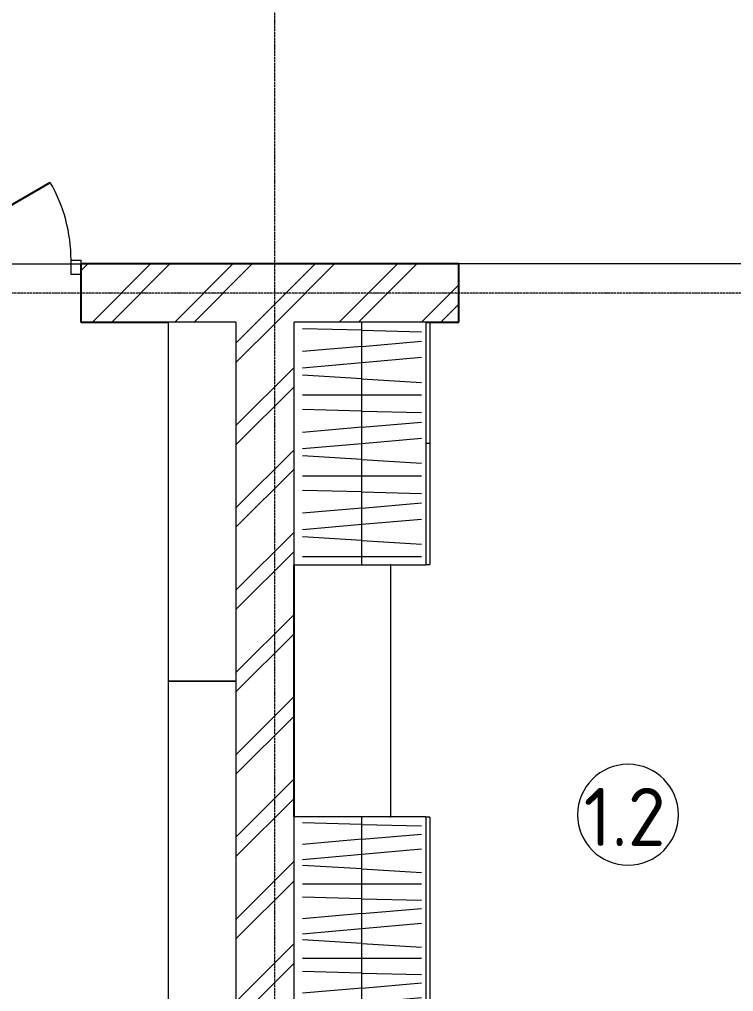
# Model space of a CAD drawing. Header units: millimetres. Extents: x -2820 to 26103, y -2046 to 37035.
# Drawn here: x 6952 to 10635, y 7373 to 12383 of the extents above; entities that cross this region are included whole.
import ezdxf

# ---------------------------------------------------------------- set-up
doc = ezdxf.new("R2010")
doc.units = ezdxf.units.MM
doc.linetypes.add('Осевая 12-2-2', pattern=[16, 12, -2, 0, -2])
for name, color, linetype, lineweight in [('A-AREA-IDEN', 7, 'Continuous', 9), ('A-DETL-GENF', 7, 'Continuous', 9), ('A-DOOR', 7, 'Continuous', 9), ('A-FLOR', 7, 'Continuous', 9), ('A-WALL', 7, 'Continuous', 9), ('A-WALL-PATT', 7, 'Continuous', 25), ('I-FURN', 7, 'Continuous', 9), ('S-GRID', 7, 'Continuous', 9)]:
    doc.layers.add(name, color=color, linetype=linetype, lineweight=lineweight)
doc.styles.add('GOST Common', font='GOST_Common.ttf', dxfattribs={"height": 300})
pattern_1 = [(45, (0, 0), (-212.132, 212.132), []), (45, (0, 100), (-212.132, 212.132), [])]

# ---------------------------------------------------------------- blocks, each defined once
blk = doc.blocks.new('INT 18 Шкаф - INT 18 Шкаф-1563510-Этаж 1 - КН')
at = {"layer": 'A-DETL-GENF'}
for p, q in [((-1111.7, 307), (-1111.7, -307)), ((-1035, 0), (-1016.2, 307)), ((-985.3, 307), (-958.3, 0)), ((-881.7, 0), (-908.7, 307)), ((-805, 0), (-797.1, 307)), ((-728.3, 307), (-728.3, -307)), ((-651.7, 0), (-632.8, 307)), ((-602, 307), (-575, 0)), ((-498.3, 0), (-525.3, 307)), ((-421.7, 0), (-413.8, 307)), ((-345, 307), (-345, -307)), ((-268.3, 0), (-249.5, 307)), ((-218.7, 307), (-191.7, 0)), ((-115, 0), (-142, 307)), ((-38.3, 0), (-30.5, 307)), ((38.3, 307), (38.3, -307)), ((115, 0), (133.8, 307)), ((164.7, 307), (191.7, 0)), ((268.3, 0), (241.3, 307)), ((345, 0), (352.9, 307)), ((421.7, 307), (421.7, -307)), ((498.3, 0), (517.2, 307)), ((548, 307), (575, 0)), ((651.7, 0), (624.7, 307)), ((728.3, 0), (736.2, 307)), ((805, 307), (805, -307)), ((881.7, 0), (900.5, 307)), ((931.3, 307), (958.3, 0)), ((1035, 0), (1008, 307)), ((1111.7, 0), (1119.5, 307)), ((-1150, 0), (-766.7, 0)), ((-1035, 0), (-1053.8, -307)), ((-958.3, 0), (-931.3, -307)), ((-881.7, 0), (-854.7, -307)), ((-805, 0), (-812.9, -307)), ((-766.7, 0), (-383.3, 0)), ((-651.7, 0), (-670.5, -307)), ((-575, 0), (-548, -307)), ((-498.3, 0), (-471.3, -307)), ((-421.7, 0), (-429.5, -307)), ((-383.3, 0), (0, 0)), ((-268.3, 0), (-287.2, -307)), ((-191.7, 0), (-164.7, -307)), ((-115, 0), (-88, -307)), ((-38.3, 0), (-46.2, -307)), ((0, 0), (383.3, 0)), ((115, 0), (96.2, -307)), ((191.7, 0), (218.7, -307)), ((268.3, 0), (295.3, -307)), ((345, 0), (337.1, -307)), ((383.3, 0), (766.7, 0)), ((498.3, 0), (479.5, -307)), ((575, 0), (602, -307)), ((651.7, 0), (678.7, -307)), ((728.3, 0), (720.5, -307)), ((766.7, 0), (1150, 0)), ((881.7, 0), (862.8, -307)), ((958.3, 0), (985.3, -307)), ((1035, 0), (1062, -307)), ((1111.7, 0), (1103.8, -307))]:
    blk.add_line(p, q, dxfattribs=at)
at = {"layer": 'I-FURN'}
for p, q in [((-1150, 350), (1150, 350)), ((-1150, 350), (-1150, -330)), ((1150, -330), (1150, 350)), ((1150, -330), (-1150, -330)), ((-1148.5, -332), (-0.8, -332)), ((-1148.5, -332), (-1148.5, -350)), ((-0.8, -350), (-1148.5, -350)), ((-0.8, -350), (-0.8, -332)), ((0.8, -332), (1148.5, -332)), ((0.8, -332), (0.8, -350)), ((1148.5, -350), (0.8, -350)), ((1148.5, -350), (1148.5, -332))]:
    blk.add_line(p, q, dxfattribs=at)
blk = doc.blocks.new('INT 19 Дверь межкомнатная одностворчатая - 900 х 2370 _800_ Глухое П-НАР-1569046-Этаж 1 - КН')
at = {"layer": 'A-DOOR', "lineweight": 25}
blk.add_line((-400, 170), (292.8, 570), dxfattribs=at)
at = {"layer": 'A-DOOR'}
for p, q in [((-400, 170), (-450, 170)), ((-450, 170), (-450, 95)), ((-400, 95), (-400, 170)), ((400, 95), (400, 170)), ((400, 170), (450, 170)), ((450, 170), (450, 95)), ((-450, 95), (-400, 95)), ((450, 95), (400, 95))]:
    blk.add_line(p, q, dxfattribs=at)
blk.add_arc((-400, 170), 800, 360, 30, dxfattribs=at)
blk = doc.blocks.new('INT 18 Шкаф - INT 18 Шкаф-1563750-Этаж 1 - КН')
at = {"layer": 'I-FURN'}
for p, q in [((-925, 350), (925, 350)), ((-925, 350), (-925, 2)), ((925, 2), (925, 350)), ((925, 2), (-925, 2))]:
    blk.add_line(p, q, dxfattribs=at)
blk = doc.blocks.new('INT 18 Шкаф - INT 18 Шкаф-1566372-Этаж 1 - КН')
at = {"layer": 'A-DETL-GENF'}
for p, q in [((-583.3, 307), (-583.3, -307)), ((-500, 0), (-481.2, 307)), ((-443.7, 307), (-416.7, 0)), ((-333.3, 0), (-360.3, 307)), ((-250, 0), (-242.1, 307)), ((-166.7, 307), (-166.7, -307)), ((-83.3, 0), (-64.5, 307)), ((-27, 307), (0, 0)), ((83.3, 0), (56.3, 307)), ((166.7, 0), (174.5, 307)), ((250, 307), (250, -307)), ((333.3, 0), (352.2, 307)), ((389.7, 307), (416.7, 0)), ((500, 0), (473, 307)), ((583.3, 0), (591.2, 307)), ((-625, 0), (-208.3, 0)), ((-500, 0), (-518.8, -307)), ((-416.7, 0), (-389.7, -307)), ((-333.3, 0), (-306.3, -307)), ((-250, 0), (-257.9, -307)), ((-208.3, 0), (208.3, 0)), ((-83.3, 0), (-102.2, -307)), ((0, 0), (27, -307)), ((83.3, 0), (110.3, -307)), ((166.7, 0), (158.8, -307)), ((208.3, 0), (625, 0)), ((333.3, 0), (314.5, -307)), ((416.7, 0), (443.7, -307)), ((500, 0), (527, -307)), ((583.3, 0), (575.5, -307))]:
    blk.add_line(p, q, dxfattribs=at)
at = {"layer": 'I-FURN'}
for p, q in [((-625, 350), (625, 350)), ((-625, 350), (-625, -330)), ((625, -330), (625, 350)), ((625, -330), (-625, -330)), ((-623.5, -332), (-0.8, -332)), ((-623.5, -332), (-623.5, -350)), ((-0.8, -350), (-623.5, -350)), ((-0.8, -350), (-0.8, -332)), ((0.8, -332), (623.5, -332)), ((0.8, -332), (0.8, -350)), ((623.5, -350), (0.8, -350)), ((623.5, -350), (623.5, -332))]:
    blk.add_line(p, q, dxfattribs=at)
blk = doc.blocks.new('INT Банкетка - INT Банкетка-1566404-Этаж 1 - КН')
at = {"layer": 'I-FURN'}
blk.add_line((-645, -250), (645, -250), dxfattribs=at)
at = {"layer": 'I-FURN', "flags": 128}
for points in [[(-645, 250), (-645.2, 250), (-645.4, 250), (-645.6, 250), (-645.8, 249.9), (-646, 249.9), (-646.2, 249.9), (-646.4, 249.8), (-646.6, 249.7), (-646.8, 249.7), (-646.9, 249.6), (-647.1, 249.5), (-647.3, 249.4), (-647.5, 249.3), (-647.7, 249.2), (-647.8, 249.1), (-648, 249), (-648.1, 248.9), (-648.3, 248.8), (-648.4, 248.6), (-648.6, 248.5), (-648.7, 248.3), (-648.9, 248.2), (-649, 248), (-649.1, 247.9), (-649.2, 247.7), (-649.3, 247.5), (-649.4, 247.4), (-649.5, 247.2), (-649.6, 247), (-649.7, 246.8), (-649.7, 246.6), (-649.8, 246.4), (-649.8, 246.2), (-649.9, 246), (-649.9, 245.8), (-650, 245.7), (-650, 245.5), (-650, 245.3), (-650, 245.1)], [(-649.1, 247.9), (-649.2, 247.7), (-649.3, 247.5), (-649.4, 247.4), (-649.5, 247.2), (-649.6, 247), (-649.7, 246.8), (-649.7, 246.6), (-649.8, 246.4), (-649.8, 246.2), (-649.9, 246), (-649.9, 245.8), (-650, 245.7), (-650, 245.5), (-650, 245.3), (-650, 245.1)], [(-645, 250), (-645.2, 250), (-645.4, 250), (-645.6, 250), (-645.8, 249.9), (-646, 249.9), (-646.2, 249.9), (-646.4, 249.8), (-646.6, 249.7), (-646.8, 249.7), (-646.9, 249.6), (-647.1, 249.5), (-647.3, 249.4), (-647.5, 249.3), (-647.7, 249.2), (-647.8, 249.1)], [(647.9, 249.1), (647.7, 249.2), (647.5, 249.3), (647.4, 249.4), (647.2, 249.5), (647, 249.6), (646.8, 249.7), (646.6, 249.7), (646.4, 249.8), (646.2, 249.8), (646, 249.9), (645.8, 249.9), (645.7, 250), (645.5, 250), (645.3, 250), (645.1, 250)], [(650, 245), (650, 245.2), (650, 245.4), (650, 245.6), (649.9, 245.8), (649.9, 246), (649.9, 246.2), (649.8, 246.4), (649.7, 246.6), (649.7, 246.8), (649.6, 246.9), (649.5, 247.1), (649.4, 247.3), (649.3, 247.5), (649.2, 247.7), (649.1, 247.8), (649, 248), (648.9, 248.1), (648.8, 248.3), (648.6, 248.4), (648.5, 248.6), (648.3, 248.7), (648.2, 248.9), (648, 249), (647.9, 249.1), (647.7, 249.2), (647.5, 249.3), (647.4, 249.4), (647.2, 249.5), (647, 249.6), (646.8, 249.7), (646.6, 249.7), (646.4, 249.8), (646.2, 249.8), (646, 249.9), (645.8, 249.9), (645.7, 250), (645.5, 250), (645.3, 250), (645.1, 250)], [(650, 245), (650, 245.2), (650, 245.4), (650, 245.6), (649.9, 245.8), (649.9, 246), (649.9, 246.2), (649.8, 246.4), (649.7, 246.6), (649.7, 246.8), (649.6, 246.9), (649.5, 247.1), (649.4, 247.3), (649.3, 247.5), (649.2, 247.7), (649.1, 247.8)], [(-650, -245), (-650, -245.2), (-650, -245.4), (-650, -245.6), (-649.9, -245.8), (-649.9, -246), (-649.9, -246.2), (-649.8, -246.4), (-649.7, -246.6), (-649.7, -246.8), (-649.6, -246.9), (-649.5, -247.1), (-649.4, -247.3), (-649.3, -247.5), (-649.2, -247.7), (-649.1, -247.8)], [(-650, -245), (-650, -245.2), (-650, -245.4), (-650, -245.6), (-649.9, -245.8), (-649.9, -246), (-649.9, -246.2), (-649.8, -246.4), (-649.7, -246.6), (-649.7, -246.8), (-649.6, -246.9), (-649.5, -247.1), (-649.4, -247.3), (-649.3, -247.5), (-649.2, -247.7), (-649.1, -247.8), (-649, -248), (-648.9, -248.1), (-648.8, -248.3), (-648.6, -248.4), (-648.5, -248.6), (-648.3, -248.7), (-648.2, -248.9), (-648, -249), (-647.9, -249.1), (-647.7, -249.2), (-647.5, -249.3), (-647.4, -249.4), (-647.2, -249.5), (-647, -249.6), (-646.8, -249.7), (-646.6, -249.7), (-646.4, -249.8), (-646.2, -249.8), (-646, -249.9), (-645.8, -249.9), (-645.7, -250), (-645.5, -250), (-645.3, -250), (-645.1, -250), (-645, -250)], [(-647.9, -249.1), (-647.7, -249.2), (-647.5, -249.3), (-647.4, -249.4), (-647.2, -249.5), (-647, -249.6), (-646.8, -249.7), (-646.6, -249.7), (-646.4, -249.8), (-646.2, -249.8), (-646, -249.9), (-645.8, -249.9), (-645.7, -250), (-645.5, -250), (-645.3, -250), (-645.1, -250)], [(645, -250), (645.2, -250), (645.4, -250), (645.6, -250), (645.8, -249.9), (646, -249.9), (646.2, -249.9), (646.4, -249.8), (646.6, -249.7), (646.8, -249.7), (646.9, -249.6), (647.1, -249.5), (647.3, -249.4), (647.5, -249.3), (647.7, -249.2), (647.8, -249.1), (648, -249), (648.1, -248.9), (648.3, -248.8), (648.4, -248.6), (648.6, -248.5), (648.7, -248.3), (648.9, -248.2), (649, -248), (649.1, -247.9), (649.2, -247.7), (649.3, -247.5), (649.4, -247.4), (649.5, -247.2), (649.6, -247), (649.7, -246.8), (649.7, -246.6), (649.8, -246.4), (649.8, -246.2), (649.9, -246), (649.9, -245.8), (650, -245.7), (650, -245.5), (650, -245.3), (650, -245.1)], [(645, -250), (645.2, -250), (645.4, -250), (645.6, -250), (645.8, -249.9), (646, -249.9), (646.2, -249.9), (646.4, -249.8), (646.6, -249.7), (646.8, -249.7), (646.9, -249.6), (647.1, -249.5), (647.3, -249.4), (647.5, -249.3), (647.7, -249.2), (647.8, -249.1)], [(649.1, -247.9), (649.2, -247.7), (649.3, -247.5), (649.4, -247.4), (649.5, -247.2), (649.6, -247), (649.7, -246.8), (649.7, -246.6), (649.8, -246.4), (649.8, -246.2), (649.9, -246), (649.9, -245.8), (650, -245.7), (650, -245.5), (650, -245.3), (650, -245.1)]]:
    blk.add_lwpolyline(points, dxfattribs=at)
blk = doc.blocks.new('INT Марка помещения - Номер помещения _ Площадь _ Имя-1615504-Этаж 1 - КН')
at = {"layer": 'A-AREA-IDEN'}
for start, end in [(360, 180), (180, 360)]:
    blk.add_arc((0, 0), 2.6, start, end, dxfattribs=at)

msp = doc.modelspace()

# ---------------------------------------------------------------- hatches: boundary and pattern name
at = {"layer": 'A-WALL-PATT', "lineweight": 9}
h = msp.add_hatch(dxfattribs=at)
h.set_pattern_fill('FP_1', color=256, style=0, pattern_type=2)
h.set_pattern_definition(pattern_1)
h.paths.add_polyline_path([(14060.809, 10822.643), (14568.194, 10822.643), (14568.194, 11122.643), (10718.194, 11122.643), (10718.194, 10822.643), (13248.101, 10822.643)])
h.paths.add_polyline_path([(9048.194, 10822.643), (9218.194, 10822.643), (9218.194, 11122.643), (7268.194, 11122.643), (7268.194, 10822.643), (8885.02, 10822.643)])
h.paths.add_polyline_path([(6368.194, 10822.643), (6368.194, 11122.643), (2368.194, 11122.643), (2368.194, 10822.643), (4521.939, 10822.643)])
h.paths.add_polyline_path([(14134.719, 10892.643), (14104.105, 10898.733), (14078.151, 10916.075), (14060.809, 10942.029), (14054.719, 10972.643), (14060.809, 11003.258), (14078.151, 11029.212), (14104.105, 11046.554), (14134.719, 11052.643), (14165.334, 11046.554), (14191.288, 11029.212), (14208.63, 11003.258), (14214.719, 10972.643), (14208.63, 10942.029), (14191.288, 10916.075), (14165.334, 10898.733)])
h = msp.add_hatch(dxfattribs=at)
h.set_pattern_fill('FP_1', color=256, style=0, pattern_type=2)
h.set_pattern_definition(pattern_1)
h.paths.add_polyline_path([(8368.194, 5972.643), (8368.194, 10822.643), (8068.194, 10822.643), (8068.194, 5972.643)])

# ---------------------------------------------------------------- linework, layer by layer
at = {"layer": 'A-FLOR'}
for p, q in [((6368.194, 11122.643), (7268.194, 11122.643)), ((10718.194, 11122.643), (9218.194, 11122.643))]:
    msp.add_line(p, q, dxfattribs=at)
at = {"layer": 'A-WALL', "lineweight": 25}
for p, q in [((9218.194, 11122.643), (7268.194, 11122.643)), ((7268.194, 11122.643), (7268.194, 10822.643)), ((9218.194, 10822.643), (9218.194, 11122.643)), ((7268.194, 10822.643), (7720.194, 10822.643)), ((9048.194, 10822.643), (9218.194, 10822.643)), ((8368.194, 8272.643), (8368.194, 9572.643))]:
    msp.add_line(p, q, dxfattribs=at)
at = {"layer": 'S-GRID', "color": 251, "linetype": 'Осевая 12-2-2', "true_color": 0x646464}
for p, q in [((8268.194, 22574.777), (8268.194, -1346.156)), ((23375.597, 10972.643), (-1176.107, 10972.643))]:
    msp.add_line(p, q, dxfattribs=at)

# ---------------------------------------------------------------- block references
at = {"layer": 'A-AREA-IDEN', "xscale": 99.99999999999993, "yscale": 99.99999999999993, "zscale": 99.99999999999993}
msp.add_blockref('INT Марка помещения - Номер помещения _ Площадь _ Имя-1615504-Этаж 1 - КН', (10090.953, 8283.779), dxfattribs=at)
at = {"layer": 'A-DOOR', "lineweight": 25}
msp.add_blockref('INT 19 Дверь межкомнатная одностворчатая - 900 х 2370 _800_ Глухое П-НАР-1569046-Этаж 1 - КН', (6818.194, 10972.643), dxfattribs=at)
at = {"layer": 'I-FURN'}
for name, p, rotation in [('INT 18 Шкаф - INT 18 Шкаф-1563750-Этаж 1 - КН', (7718.194, 9897.643), 269.9999999999997), ('INT 18 Шкаф - INT 18 Шкаф-1566372-Этаж 1 - КН', (8718.194, 10197.643), 89.99999999999993), ('INT Банкетка - INT Банкетка-1566404-Этаж 1 - КН', (8618.194, 8922.643), 89.9999999999999), ('INT 18 Шкаф - INT 18 Шкаф-1563750-Этаж 1 - КН', (7718.194, 8047.643), 269.9999999999997), ('INT 18 Шкаф - INT 18 Шкаф-1563510-Этаж 1 - КН', (8718.194, 7122.643), 89.99999999999993)]:
    msp.add_blockref(name, p, dxfattribs=dict(at, rotation=rotation))

# ---------------------------------------------------------------- texts
at = {"layer": 'A-AREA-IDEN', "insert": (9862.022, 8422.51), "char_height": 300, "width": 561.18125, "attachment_point": 1, "style": 'GOST Common'}
msp.add_mtext('1.2', dxfattribs=at)

doc.saveas('drawing.dxf')
